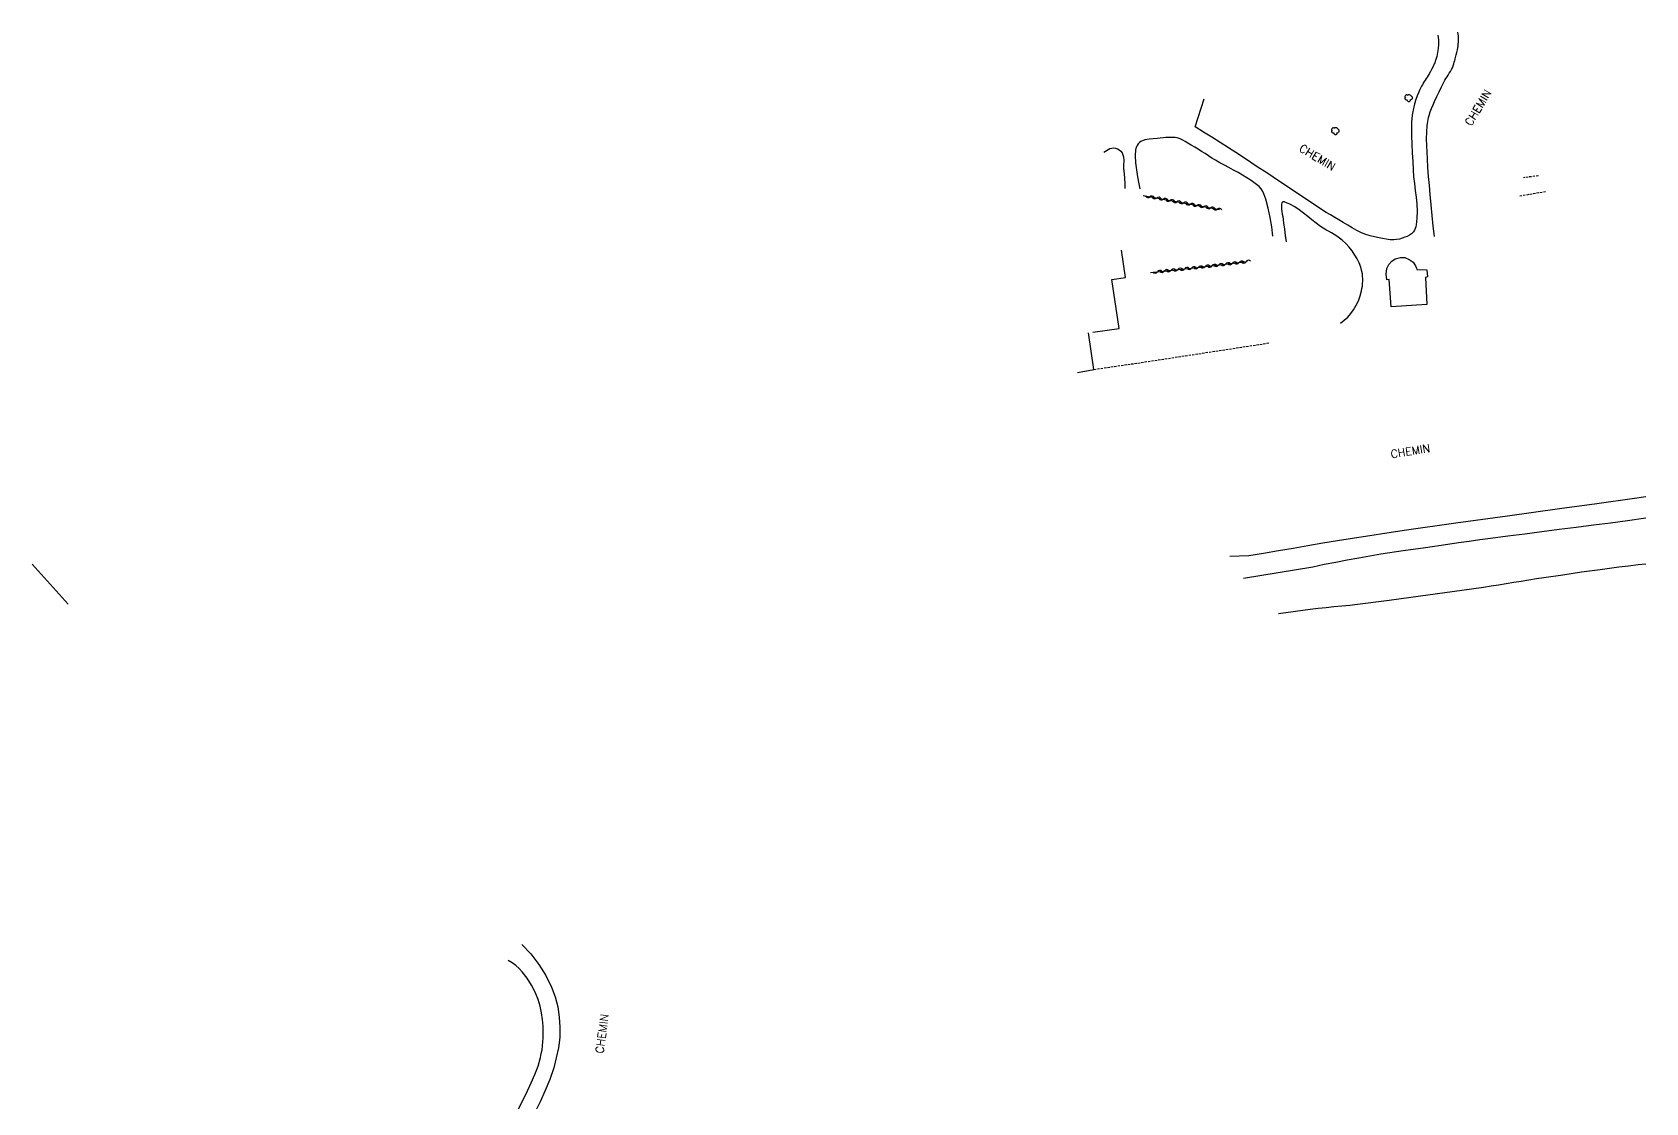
# Model space of a CAD drawing. Header units: millimetres. Extents: x 126011 to 127000, y 153000 to 153846.
# Drawn here: x 126647.1 to 127000, y 153443.8 to 153677.9 of the extents above; entities that cross this region are included whole.
import ezdxf

# ---------------------------------------------------------------- set-up
doc = ezdxf.new("R2010")
doc.units = ezdxf.units.MM
doc.linetypes.add('DASHED', pattern=[0.75, 0.5, -0.25])
doc.layers.get('0').update_dxf_attribs({"linetype": 'CONTINUOUS'})
for name, color, linetype in [('W0014', 7, 'CONTINUOUS'), ('W0017', 7, 'CONTINUOUS'), ('W0101', 7, 'CONTINUOUS'), ('W0104', 1, 'CONTINUOUS'), ('W0112', 1, 'DASHED'), ('W0300', 7, 'CONTINUOUS'), ('W0310', 3, 'CONTINUOUS'), ('W0515', 5, 'CONTINUOUS'), ('W0989', 7, 'CONTINUOUS'), ('W1102', 7, 'CONTINUOUS')]:
    doc.layers.add(name, color=color, linetype=linetype)
doc.styles.get("Standard").update_dxf_attribs({"font": 'romans.shx', "width": 0.85})

# ---------------------------------------------------------------- blocks, each defined once
blk = doc.blocks.new('T300')
for p, q in [((-0.8, 0.51), (-0.86, 0.34)), ((-0.86, 0.34), (-0.86, 0.17)), ((-0.86, 0.17), (-0.74, 0.06)), ((-0.69, 0.63), (-0.8, 0.51)), ((-0.8, -0.06), (-0.74, 0.06)), ((-0.74, 0.06), (-0.69, 0.11)), ((-0.57, 0.69), (-0.69, 0.63)), ((-0.46, 0.69), (-0.57, 0.69)), ((-0.29, 0.63), (-0.46, 0.69)), ((-0.29, 0.63), (-0.17, 0.74)), ((-0.23, 0.57), (-0.29, 0.63)), ((-0.17, 0.74), (-0.06, 0.8)), ((-0.06, 0.8), (0.06, 0.8)), ((0.06, 0.8), (0.23, 0.74)), ((0.23, 0.74), (0.34, 0.63)), ((0.34, 0.63), (0.4, 0.51)), ((0.46, 0.46), (0.34, 0.46)), ((0.4, 0.51), (0.4, 0.46)), ((0.57, 0.4), (0.46, 0.46)), ((0.57, 0.4), (0.69, 0.29)), ((0.69, 0.29), (0.74, 0.17)), ((0.74, 0.06), (0.69, -0.17)), ((0.74, 0.17), (0.74, 0.06)), ((-0.8, -0.17), (-0.8, -0.06)), ((-0.8, -0.23), (-0.8, -0.17)), ((-0.74, -0.34), (-0.8, -0.23)), ((-0.69, -0.4), (-0.74, -0.34)), ((-0.51, -0.46), (-0.69, -0.4)), ((-0.4, -0.46), (-0.51, -0.46)), ((-0.4, -0.46), (-0.34, -0.46)), ((-0.34, -0.46), (-0.34, -0.4)), ((-0.34, -0.51), (-0.34, -0.46)), ((-0.29, -0.63), (-0.34, -0.51)), ((-0.17, -0.74), (-0.29, -0.63)), ((-0.06, -0.8), (-0.17, -0.74)), ((0.06, -0.8), (-0.06, -0.8)), ((0.17, -0.74), (0.06, -0.8)), ((0.23, -0.69), (0.17, -0.74)), ((0.29, -0.46), (0.23, -0.46)), ((0.29, -0.63), (0.23, -0.69)), ((0.46, -0.4), (0.29, -0.46)), ((0.34, -0.51), (0.29, -0.63)), ((0.34, -0.51), (0.34, -0.46)), ((0.57, -0.34), (0.46, -0.4)), ((0.63, -0.29), (0.57, -0.34)), ((0.69, -0.17), (0.63, -0.29))]:
    blk.add_line(p, q)
blk = doc.blocks.new('t310o')
at = {"color": 0, "linetype": 'Continuous'}
for centre, start, end in [((-0.5, 0.38), 216.8699, 323.1304), ((0.5, -0.37), 36.8699, 143.1303)]:
    blk.add_arc(centre, 0.625, start, end, dxfattribs=at)

msp = doc.modelspace()

# ---------------------------------------------------------------- linework, layer by layer
at = {"layer": 'W0014'}
for points in [[(126954.51, 153677.26), (126954.6, 153676.75), (126954.66, 153676.23), (126954.68, 153675.71), (126954.67, 153675.18), (126954.6, 153674.31), (126954.47, 153673.44), (126954.28, 153672.58), (126954.04, 153671.73), (126953.97, 153671.55), (126953.91, 153671.36), (126953.84, 153671.18), (126953.76, 153671)], [(126958.02, 153671), (126958.12, 153671.35), (126958.22, 153671.7), (126958.31, 153672.05), (126958.4, 153672.4), (126958.55, 153672.95), (126958.69, 153673.49), (126958.81, 153674.04), (126958.91, 153674.59), (126958.94, 153674.8), (126958.97, 153675), (126958.99, 153675.21), (126959.01, 153675.42), (126959.03, 153675.62), (126959.04, 153675.83), (126959.05, 153676.04), (126959.05, 153676.24), (126959.04, 153676.66), (126959.02, 153677.07), (126958.97, 153677.48), (126958.91, 153677.88)], [(126953.76, 153671), (126953.5, 153670.43), (126953.21, 153669.87), (126952.9, 153669.32), (126952.6, 153668.77), (126952.4, 153668.43), (126952.2, 153668.09), (126951.98, 153667.76), (126951.77, 153667.42), (126951.55, 153667.09), (126951.34, 153666.76), (126951.14, 153666.42), (126950.95, 153666.07), (126950.61, 153665.37), (126950.28, 153664.67), (126949.99, 153663.95), (126949.74, 153663.21), (126949.45, 153662.21), (126949.2, 153661.19), (126949.01, 153660.17), (126948.86, 153659.13), (126948.79, 153658.18), (126948.77, 153657.23), (126948.78, 153656.27), (126948.8, 153655.32), (126948.84, 153653.43), (126948.93, 153651.54), (126949.03, 153649.66), (126949.12, 153647.77), (126949.23, 153646.28), (126949.39, 153644.79), (126949.58, 153643.3), (126949.76, 153641.81), (126949.91, 153640.31), (126949.98, 153638.79), (126949.95, 153637.27), (126949.79, 153635.76), (126949.71, 153635.36), (126949.6, 153634.96), (126949.44, 153634.58), (126949.21, 153634.23), (126948.8, 153633.83), (126948.33, 153633.51), (126947.83, 153633.26), (126947.32, 153633.05), (126946.74, 153632.84), (126946.14, 153632.68), (126945.52, 153632.58), (126944.9, 153632.52), (126944.08, 153632.53), (126943.26, 153632.62), (126942.46, 153632.77), (126941.66, 153632.93), (126940.68, 153633.15), (126939.72, 153633.4), (126938.76, 153633.7), (126937.83, 153634.06), (126936.79, 153634.56), (126935.79, 153635.13), (126934.81, 153635.73), (126933.83, 153636.32), (126932.9, 153636.86), (126931.97, 153637.4), (126931.04, 153637.95), (126930.12, 153638.51), (126928.01, 153639.86), (126925.92, 153641.24), (126923.84, 153642.63), (126921.76, 153644.02), (126920.13, 153645.1), (126918.5, 153646.18), (126916.88, 153647.26), (126915.25, 153648.34), (126913.63, 153649.42), (126912, 153650.49), (126910.36, 153651.56), (126908.72, 153652.62), (126906.92, 153653.78), (126905.11, 153654.92), (126903.3, 153656.05), (126901.48, 153657.18)], [(126953.8, 153633.23), (126953.54, 153635.52), (126953.29, 153637.82), (126953.06, 153640.12), (126952.84, 153642.42), (126952.67, 153644.37), (126952.5, 153646.33), (126952.36, 153648.28), (126952.24, 153650.24), (126952.16, 153651.69), (126952.09, 153653.14), (126952.06, 153654.6), (126952.1, 153656.06), (126952.12, 153656.52), (126952.16, 153656.98), (126952.2, 153657.44), (126952.26, 153657.9), (126952.32, 153658.36), (126952.4, 153658.81), (126952.5, 153659.27), (126952.61, 153659.72), (126952.85, 153660.49), (126953.16, 153661.25), (126953.49, 153661.99), (126953.82, 153662.73), (126954.3, 153663.81), (126954.79, 153664.88), (126955.3, 153665.94), (126955.84, 153666.99), (126956.06, 153667.39), (126956.3, 153667.78), (126956.55, 153668.16), (126956.8, 153668.54), (126957.04, 153668.93), (126957.28, 153669.32), (126957.5, 153669.72), (126957.7, 153670.13), (126957.79, 153670.35), (126957.87, 153670.56), (126957.95, 153670.78), (126958.02, 153671)], [(126901.48, 153657.18), (126903.44, 153663.36)], [(126918.42, 153633.29), (126918.21, 153635.35), (126917.88, 153637.4), (126917.43, 153639.42), (126916.88, 153641.42), (126916.69, 153641.99), (126916.49, 153642.55), (126916.23, 153643.1), (126915.9, 153643.62), (126915.42, 153644.16), (126914.87, 153644.62), (126914.29, 153645.04), (126913.7, 153645.44), (126912.76, 153646.07), (126911.8, 153646.66), (126910.82, 153647.22), (126909.83, 153647.76), (126908.83, 153648.29), (126907.84, 153648.82), (126906.85, 153649.37), (126905.88, 153649.93), (126905.12, 153650.39), (126904.37, 153650.87), (126903.62, 153651.35), (126902.87, 153651.83), (126902.12, 153652.31), (126901.37, 153652.78), (126900.6, 153653.23), (126899.83, 153653.67), (126899.28, 153653.98), (126898.72, 153654.3), (126898.14, 153654.58), (126897.53, 153654.79), (126897.07, 153654.87), (126896.61, 153654.91), (126896.15, 153654.9), (126895.7, 153654.9), (126895.06, 153654.87), (126894.43, 153654.82), (126893.8, 153654.75), (126893.17, 153654.67), (126892.29, 153654.59), (126891.37, 153654.53), (126890.44, 153654.37), (126889.58, 153654.01), (126889.25, 153653.77), (126888.98, 153653.48), (126888.76, 153653.15), (126888.59, 153652.8), (126888.47, 153652.46), (126888.41, 153652.09), (126888.38, 153651.73), (126888.36, 153651.38), (126888.34, 153650.86), (126888.35, 153650.35), (126888.37, 153649.84), (126888.41, 153649.33), (126888.59, 153647.8), (126888.82, 153646.29), (126889.11, 153644.78), (126889.37, 153643.63)], [(126881.49, 153651.65), (126882.81, 153652.48), (126882.81, 153652.48), (126883.22, 153652.57), (126883.63, 153652.59), (126884.05, 153652.53), (126884.47, 153652.38), (126884.85, 153652.17), (126885.18, 153651.88), (126885.45, 153651.52), (126885.76, 153650.68), (126885.83, 153649.78), (126885.79, 153648.91), (126885.8, 153648.08), (126885.89, 153646.98), (126885.97, 153645.88), (126886.04, 153644.79), (126886.1, 153643.7)], [(126933.25, 153614.29), (126934.06, 153614.91), (126934.81, 153615.62), (126935.49, 153616.38), (126936.09, 153617.21), (126936.67, 153618.18), (126937.16, 153619.19), (126937.55, 153620.25), (126937.84, 153621.33), (126937.94, 153621.86), (126938.02, 153622.39), (126938.07, 153622.92), (126938.1, 153623.46), (126938.1, 153623.99), (126938.08, 153624.53), (126938.02, 153625.06), (126937.94, 153625.59), (126937.69, 153626.54), (126937.33, 153627.46), (126936.89, 153628.33), (126936.4, 153629.17), (126935.79, 153630.06), (126935.11, 153630.91), (126934.37, 153631.7), (126933.57, 153632.44), (126933.02, 153632.88), (126932.45, 153633.29), (126931.86, 153633.66), (126931.25, 153634.02), (126930.64, 153634.36), (126930.04, 153634.71), (126929.44, 153635.06), (126928.85, 153635.44), (126927.89, 153636.11), (126926.97, 153636.84), (126926.07, 153637.59), (126925.17, 153638.33), (126924.22, 153639.05), (126923.23, 153639.72), (126922.18, 153640.3), (126921.07, 153640.76), (126920.97, 153640.8), (126920.85, 153640.83), (126920.73, 153640.84), (126920.6, 153640.79), (126920.41, 153640.56), (126920.33, 153640.28), (126920.32, 153640), (126920.32, 153639.76), (126920.32, 153639.21), (126920.4, 153638.67), (126920.5, 153638.14), (126920.59, 153637.61), (126920.77, 153636.23), (126920.97, 153634.85), (126921.17, 153633.47), (126921.38, 153632.09)]]:
    msp.add_lwpolyline(points, dxfattribs=at)
at = {"layer": 'W0017'}
for points in [[(127000, 153576.31), (126997.56, 153575.97), (126989.34, 153574.81), (126981.12, 153573.65), (126969.8, 153572.08), (126958.47, 153570.52), (126947.15, 153568.92), (126935.84, 153567.23), (126932.6, 153566.71), (126929.36, 153566.17), (126926.12, 153565.61), (126922.89, 153565.04), (126919.65, 153564.47), (126916.42, 153563.92), (126913.18, 153563.38), (126909.02, 153563.26)], [(126911.99, 153558.55), (126911.99, 153558.55), (126911.99, 153558.55), (126911.99, 153558.55), (126911.99, 153558.55), (126927.18, 153561.03), (126927.18, 153561.03), (126927.18, 153561.03), (126927.18, 153561.03), (126927.18, 153561.03), (126929.69, 153561.55), (126932.2, 153562.05), (126934.72, 153562.53), (126937.24, 153562.99), (126942.09, 153563.81), (126946.95, 153564.55), (126951.81, 153565.25), (126956.68, 153565.96), (126959.02, 153566.29), (126961.37, 153566.62), (126963.72, 153566.94), (126966.07, 153567.26), (126969.81, 153567.76), (126973.56, 153568.25), (126977.3, 153568.73), (126981.05, 153569.2), (126984.79, 153569.68), (126988.54, 153570.16), (126992.28, 153570.65), (126996.03, 153571.14), (127000, 153571.68)], [(126754.17, 153478.43), (126756.15, 153476.35), (126757.9, 153474.07), (126759.42, 153471.64), (126760.69, 153469.06), (126761.47, 153466.95), (126762.02, 153464.77), (126762.37, 153462.56), (126762.52, 153460.32), (126762.46, 153458.07), (126762.17, 153455.83), (126761.71, 153453.63), (126761.14, 153451.46), (126760.3, 153448.93), (126759.28, 153446.46), (126758.16, 153444.04), (126757, 153441.65)], [(126753.42, 153442.46), (126754.46, 153444.43), (126755.43, 153446.42), (126756.25, 153448.19), (126757.04, 153449.99), (126757.73, 153451.83), (126758.26, 153453.72), (126758.44, 153454.56), (126758.59, 153455.41), (126758.7, 153456.27), (126758.79, 153457.13), (126758.84, 153457.99), (126758.87, 153458.85), (126758.86, 153459.71), (126758.83, 153460.57), (126758.71, 153462.05), (126758.5, 153463.51), (126758.18, 153464.96), (126757.73, 153466.37), (126757.07, 153467.99), (126756.28, 153469.56), (126755.36, 153471.06), (126754.28, 153472.46), (126753.6, 153473.18), (126752.84, 153473.84), (126752.03, 153474.42), (126751.16, 153474.92)]]:
    msp.add_lwpolyline(points, dxfattribs=at)
at = {"layer": 'W0101'}
msp.add_lwpolyline([(126879.09, 153612.32), (126884.82, 153613.08), (126883.24, 153623.86), (126886.18, 153624.27), (126885.34, 153630.22)], dxfattribs=at)
at = {"layer": 'W0104'}
msp.add_lwpolyline([(126944.3, 153617.87), (126943.89, 153623.8), (126943.36, 153623.78), (126943.22, 153624.97), (126943.37, 153626.25), (126943.78, 153627.08), (126944.46, 153627.86), (126945.18, 153628.36), (126946.36, 153628.66), (126947.32, 153628.67), (126948.27, 153628.23), (126949.1, 153627.63), (126949.63, 153626.83), (126949.84, 153626.34), (126949.97, 153625.99), (126952.14, 153625.97), (126952.25, 153624.39), (126951.82, 153624.28), (126952.1, 153618.39)], close=True, dxfattribs=at)
msp.add_lwpolyline([(126875.72, 153603.52), (126875.72, 153603.52), (126879.31, 153604.17), (126879.3, 153604.17), (126878.15, 153612.19)], dxfattribs=at)
at = {"layer": 'W0112'}
for points in [[(126976.52, 153646.48), (126973.27, 153646.09)], [(126978.1, 153643.01), (126972.41, 153642.04)], [(126879.31, 153604.17), (126888.17, 153605.45), (126917.78, 153609.98)]]:
    msp.add_lwpolyline(points, dxfattribs=at)
at = {"layer": 'W0310'}
for points in [[(126890.06, 153642.18), (126906.77, 153639.12)], [(126891.7, 153625.36), (126902.65, 153626.53), (126912.72, 153627.73)]]:
    msp.add_lwpolyline(points, dxfattribs=at)
at = {"layer": 'W0515'}
msp.add_lwpolyline([(126919.66, 153550.77), (126919.66, 153550.77), (126919.66, 153550.77), (126919.66, 153550.77), (126919.66, 153550.77), (126919.66, 153550.77), (126926.61, 153551.74), (126926.61, 153551.74), (126926.61, 153551.74), (126926.61, 153551.74), (126928.34, 153551.95), (126930.07, 153552.13), (126931.8, 153552.3), (126933.53, 153552.47), (126935.26, 153552.65), (126936.98, 153552.86), (126943.87, 153553.74), (126950.76, 153554.65), (126957.64, 153555.59), (126964.51, 153556.57), (126966.17, 153556.82), (126967.82, 153557.08), (126969.47, 153557.35), (126971.13, 153557.62), (126972.78, 153557.89), (126974.43, 153558.16), (126976.08, 153558.42), (126977.74, 153558.68), (126981.84, 153559.28), (126985.94, 153559.88), (126990.04, 153560.44), (126994.15, 153560.98), (126996.25, 153561.24), (126998.35, 153561.48), (127000, 153561.66)], dxfattribs=at)
at = {"layer": 'W1102'}
msp.add_lwpolyline([(126647.09, 153561.59), (126654.93, 153552.86)], dxfattribs=at)

# ---------------------------------------------------------------- block references
at = {"layer": 'W0300'}
for p in [(126948.19, 153663.5), (126932.16, 153656.29)]:
    msp.add_blockref('T300', p, dxfattribs=at)
at = {"layer": 'W0310'}
for p, rotation in [((126891.53, 153641.91), 349.6106999271327), ((126893.01, 153641.64), 349.6106999271327), ((126894.49, 153641.37), 349.6106999271327), ((126895.96, 153641.1), 349.6106999271327), ((126897.44, 153640.83), 349.6106999271327), ((126898.91, 153640.56), 349.6106999271327), ((126900.39, 153640.29), 349.6106999271327), ((126901.86, 153640.02), 349.6106999271327), ((126903.34, 153639.75), 349.6106999271327), ((126904.81, 153639.48), 349.6106999271327), ((126906.29, 153639.21), 349.6106999271327), ((126900.65, 153626.31), 6.117904696930078), ((126902.14, 153626.47), 6.117904696930078), ((126903.63, 153626.65), 6.804610354205296), ((126905.12, 153626.82), 6.804610354205296), ((126906.61, 153627), 6.804610354205296), ((126908.1, 153627.18), 6.804610354205296), ((126909.59, 153627.36), 6.804610354205296), ((126911.08, 153627.53), 6.804610354205296), ((126912.57, 153627.71), 6.804610354205296), ((126893.19, 153625.51), 6.117904696930078), ((126894.68, 153625.67), 6.117904696930078), ((126896.18, 153625.83), 6.117904696930078), ((126897.67, 153625.99), 6.117904696930078), ((126899.16, 153626.15), 6.117904696930078)]:
    msp.add_blockref('t310o', p, dxfattribs=dict(at, rotation=rotation))

# ---------------------------------------------------------------- texts
at = {"layer": 'W0989'}
for rotation, p in [(58.8274, (126961.83, 153657.23)), (328.8274, (126924.01, 153652.03)), (9.1025, (126944.37, 153584.75)), (82.264, (126771.99, 153454.5))]:
    msp.add_text('CHEMIN', height=1.75, rotation=rotation, dxfattribs=at).set_placement(p)

doc.saveas('drawing.dxf')
